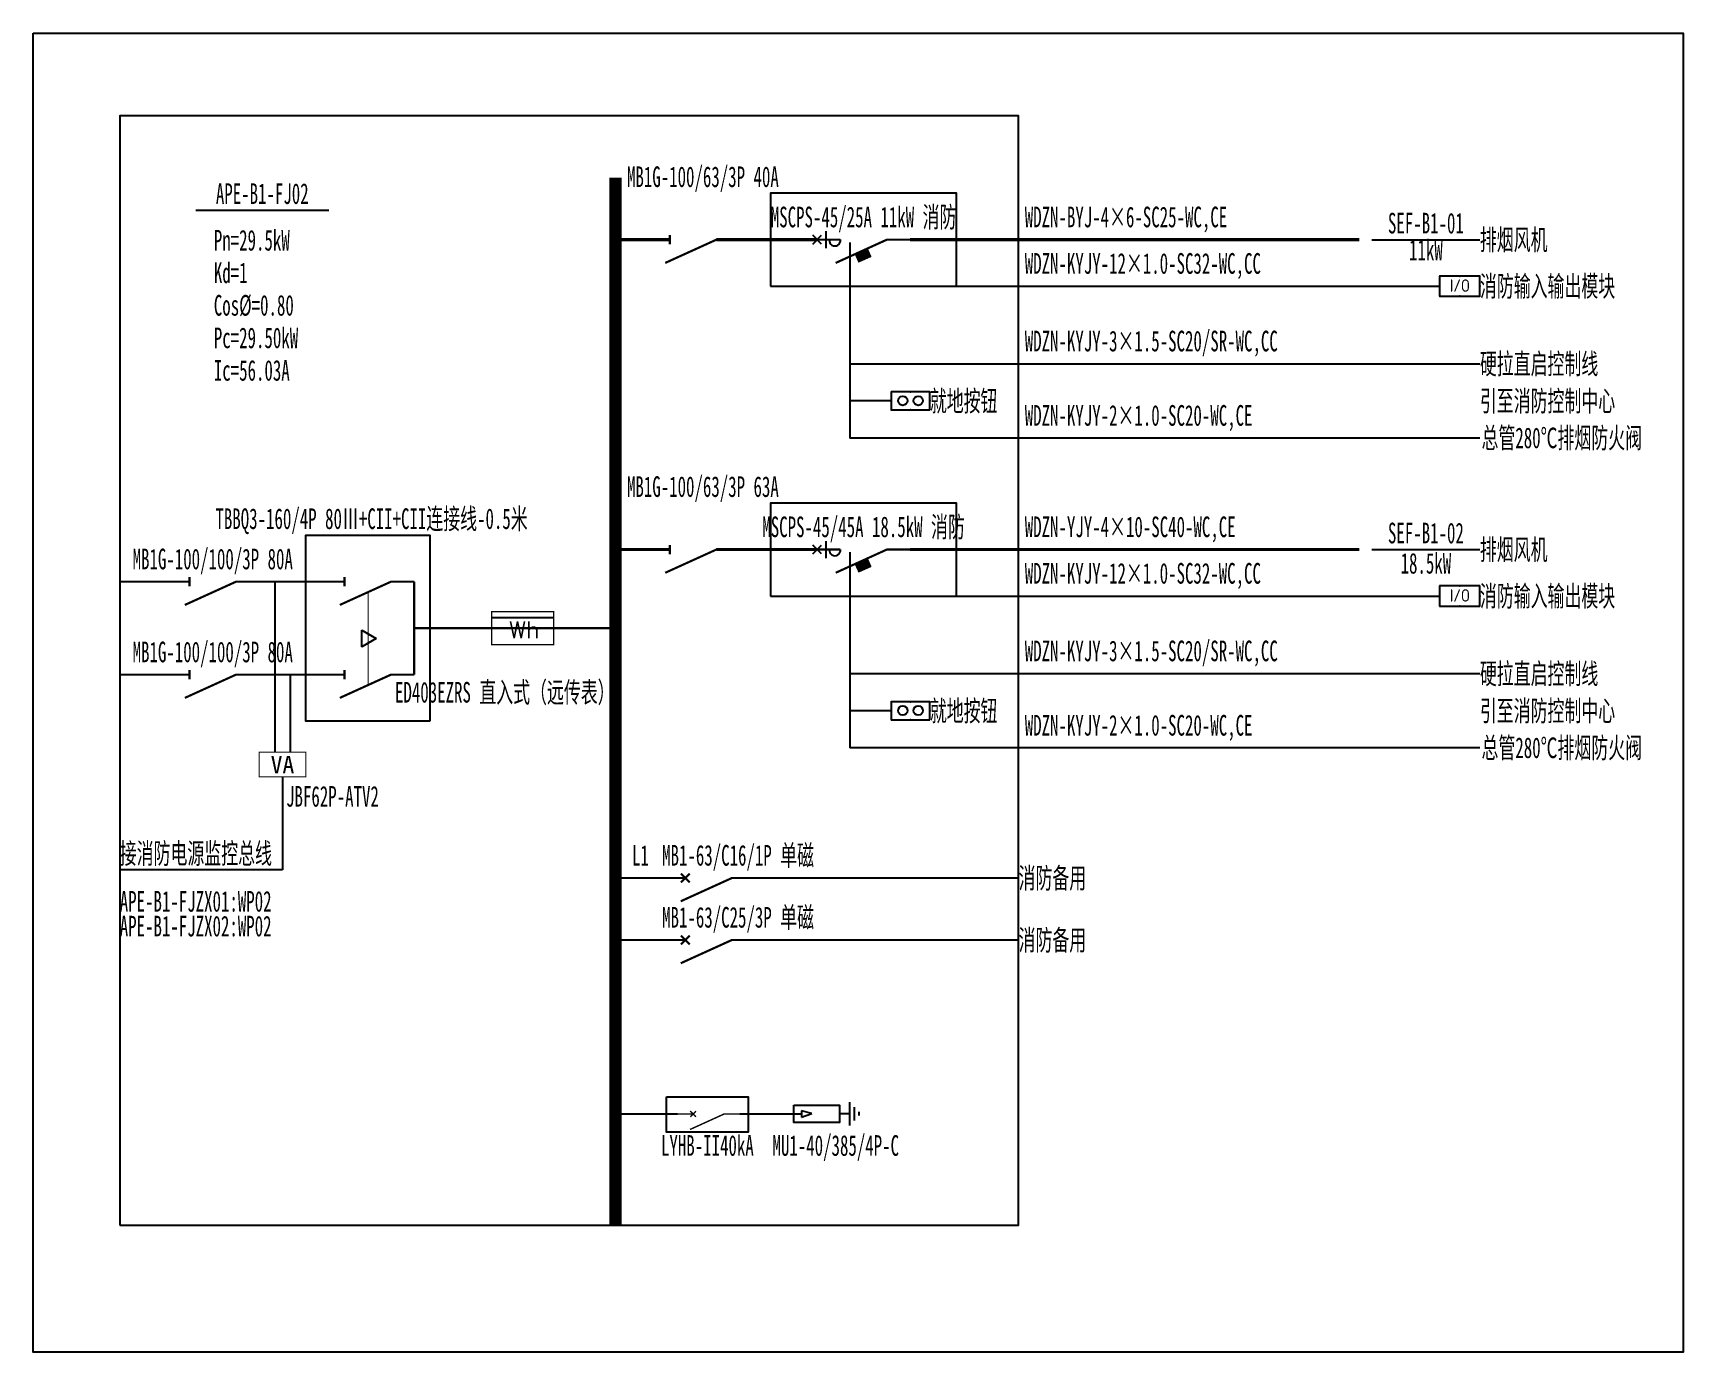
# Model space of a CAD drawing. Extents: x 1559455 to 1564246, y 403951 to 407782.
import ezdxf
from ezdxf.enums import TextEntityAlignment as Align

# ---------------------------------------------------------------- set-up
doc = ezdxf.new("R2010")
doc.units = 0
doc.header["$MEASUREMENT"] = 0
for name, color, linetype in [('ELEMENT', 3, 'Continuous'), ('WIRE-照明', 4, 'Continuous'), ('WIRE-系统', 4, 'Continuous'), ('系统图', 1, 'Continuous')]:
    doc.layers.add(name, color=color, linetype=linetype)
doc.styles.add('_SIMPLEX', font='simplex_.ttf', dxfattribs={"width": 0.6})
doc.styles.add('_TEL_ATTDEF', font='GBENOR', dxfattribs={"width": 0.8, "height": 3, "bigfont": 'GBCBIG'})
doc.styles.add('_TEL_DIM', font='', dxfattribs={"width": 0.8, "height": 3.5})
doc.styles.add('宋体', font='', dxfattribs={"width": 0.8, "height": 3.5})
doc.styles.get('_TEL_DIM').set_extended_font_data('SimSun')
doc.styles.get('宋体').set_extended_font_data('SimSun')

# ---------------------------------------------------------------- blocks, each defined once
blk = doc.blocks.new('$element$00000492')
blk.add_line((0.173, 0), (0.173, -1))
at = {"const_width": 0.0233}
blk.add_lwpolyline([(-0.267, 0), (0.267, 0), (0.267, -1), (-0.267, -1), (-0.267, 0)], dxfattribs=at)
at = {"style": '_SIMPLEX'}
blk.add_text('Wh', height=0.2667, rotation=270, dxfattribs=at).set_placement((-0.161, -0.281))
at = {"flags": 9}
blk.add_attdef('S', (0, 0), '', height=0.00000667, dxfattribs=at)
blk.add_attdef('S', (0, 0), '', height=0.00000667, dxfattribs=at)
blk.add_attdef('S', (0, 0), '', height=0.00000667, dxfattribs=at)
blk = doc.blocks.new('$equip_U$00000079(zhangr-4109)')
for p, q in [((0.625, 0.292), (-0.625, 0.292)), ((-0.625, 0.292), (-0.625, -0.292)), ((0.625, -0.292), (0.625, 0.292)), ((-0.625, -0.292), (0.625, -0.292))]:
    blk.add_line(p, q)
at = {"const_width": 0.04}
blk.add_lwpolyline([(-0.625, 0.292), (-0.625, -0.292), (0.625, -0.292), (0.625, 0.292), (-0.625, 0.292), (-0.625, -0.292)], dxfattribs=at)
for centre in [(-0.25, 0.008), (0.25, 0.008)]:
    blk.add_circle(centre, 0.15)
for p in [(-0.625, 0), (0, 0.292), (0.625, 0), (0, -0.292)]:
    blk.add_point(p)
at = {"color": 7, "style": '_TEL_DIM', "flags": 1}
for tag in ['A', 'REMARK']:
    blk.add_attdef(tag, text='', height=0.00002, dxfattribs=at).set_placement((0, 0), align=Align.MIDDLE_CENTER)
blk = doc.blocks.new('$equip$00002773')
for p, q in [((0.65, 0.65), (-0.65, 0.65)), ((-0.65, 0.65), (-0.65, 0)), ((0.65, 0), (0.65, 0.65)), ((-0.65, 0), (0.65, 0))]:
    blk.add_line(p, q)
at = {"const_width": 0.04}
blk.add_lwpolyline([(-0.65, 0.65), (-0.65, 0), (0.65, 0), (0.65, 0.65), (-0.65, 0.65), (-0.65, 0)], dxfattribs=at)
for p in [(0, 0.65), (-0.65, 0.325), (0, 0), (0.65, 0.325)]:
    blk.add_point(p)
at = {"color": 7}
blk.add_attdef('$TEXT$', text='', height=0.4, dxfattribs=at).set_placement((0.006, 0.343), align=Align.MIDDLE_CENTER)
at = {"color": 7, "flags": 1}
for tag, p in [('A', (0, 0)), ('B', (0.905, 0.246))]:
    blk.add_attdef(tag, text='', height=0.4, dxfattribs=at).set_placement(p, align=Align.MIDDLE_CENTER)
blk = doc.blocks.new('$element$00000578')
at = {"const_width": 0.0233}
for points in [[(0, 0), (0, -0.25)], [(0, -1), (0, -0.75), (-0.25, -0.2)], [(-0.05, -0.25), (0.05, -0.25)]]:
    blk.add_lwpolyline(points, dxfattribs=at)
at = {"flags": 9}
blk.add_attdef('S', (0, 0), '', height=0.00000667, dxfattribs=at)
blk = doc.blocks.new('$element$00000496')
at = {"const_width": 0.0233}
for points in [[(0, 0), (0, -0.25)], [(-0.25, -0.2), (0, -0.75), (0, -1)]]:
    blk.add_lwpolyline(points, dxfattribs=at)
blk.add_arc((-0.008, -0.192), 0.0589, 81.8699, 278.1301)
at = {"flags": 9}
blk.add_attdef('S', (0, 0), '', height=0.00000667, dxfattribs=at)
blk = doc.blocks.new('$equip_U$00000086(maj01888)')
at = {"color": 2, "lineweight": 25}
for p, q in [((-0.141, -0.141), (0.141, 0.141)), ((0.141, -0.141), (-0.141, 0.141)), ((0.286, 0.273), (0.286, -0.273))]:
    blk.add_line(p, q, dxfattribs=at)
at = {"color": 2}
for p, q in [((1.235, -0.473), (1.625, -0.299)), ((1.243, -0.49), (1.633, -0.317)), ((1.251, -0.508), (1.64, -0.335)), ((1.259, -0.526), (1.648, -0.353)), ((1.267, -0.544), (1.656, -0.37)), ((1.275, -0.562), (1.664, -0.388)), ((1.283, -0.579), (1.672, -0.406)), ((1.291, -0.597), (1.68, -0.424)), ((1.298, -0.615), (1.688, -0.442)), ((1.306, -0.633), (1.696, -0.459)), ((1.314, -0.651), (1.704, -0.477)), ((1.322, -0.668), (1.712, -0.495)), ((1.33, -0.686), (1.72, -0.513)), ((1.338, -0.704), (1.728, -0.531))]:
    blk.add_line(p, q, dxfattribs=at)
at = {"const_width": 0.04}
blk.add_lwpolyline([(1.23, -0.462), (1.62, -0.288), (1.732, -0.541), (1.343, -0.715)], close=True, dxfattribs=at)
at = {"xscale": 3, "yscale": 3, "zscale": 3, "rotation": 90}
blk.add_blockref('$element$00000496', (0, 0), dxfattribs=at)
at = {"color": 7, "style": '_TEL_DIM', "flags": 1}
for tag in ['A', 'REMARK']:
    blk.add_attdef(tag, text='', height=0.00002, dxfattribs=at).set_placement((0, 0), align=Align.MIDDLE_CENTER)
blk = doc.blocks.new('$element$00000519')
at = {"const_width": 0.0233}
for points in [[(0, 0), (0, -0.25)], [(0, -1), (0, -0.75), (-0.25, -0.2)], [(-0.05, -0.25), (0.05, -0.25)]]:
    blk.add_lwpolyline(points, dxfattribs=at)
at = {"flags": 9}
blk.add_attdef('S', (0, 0), '', height=0.00000667, dxfattribs=at)
blk = doc.blocks.new('$element$00000497')
at = {"const_width": 0.0233}
for points in [[(0, 0), (0, -0.25)], [(0, -1), (0, -0.75), (-0.25, -0.2)], [(-0.047, -0.297), (0.047, -0.203)], [(-0.047, -0.203), (0.047, -0.297)]]:
    blk.add_lwpolyline(points, dxfattribs=at)
at = {"flags": 9}
blk.add_attdef('S', (0, 0), '', height=0.00000667, dxfattribs=at)
blk = doc.blocks.new('A$C2B062C5C')
at = {"const_width": 17.5}
blk.add_lwpolyline([(-375, 0), (-375, 400), (375, 400), (375, 0), (-375, 0)], dxfattribs=at)
at = {"style": '_TEL_DIM'}
blk.add_text('VA', height=280, rotation=0, dxfattribs=at).set_placement((0, 200), align=Align.MIDDLE_CENTER)
at = {"flags": 9}
blk.add_attdef('S', (-375, 200), '', height=0.005, rotation=90, dxfattribs=at)
blk.add_attdef('S', (-375, 200), '', height=0.005, rotation=90, dxfattribs=at)
blk.add_attdef('S', (-375, 200), '', height=0.005, rotation=90, dxfattribs=at)
blk = doc.blocks.new('ATSE')
blk.add_lwpolyline([(-1.5, -1.167), (-1.5, 0.167), (0.5, 0.167), (0.5, -1.167)], close=True)
at = {"layer": 'WIRE-照明', "linetype": 'Continuous', "const_width": 0.0233}
for points in [[(-1, 0), (-1, 0.167)], [(0, 0), (0, 0.167)]]:
    blk.add_lwpolyline(points, dxfattribs=at)
at = {"layer": 'WIRE-系统', "color": 3, "linetype": 'Continuous'}
for p, q in [((-0.701, -0.437), (-0.523, -0.437)), ((-0.612, -0.592), (-0.701, -0.437)), ((-0.523, -0.437), (-0.612, -0.592))]:
    blk.add_line(p, q, dxfattribs=at)
at = {"layer": 'WIRE-系统', "color": 2, "linetype": 'Continuous', "const_width": 0.01}
blk.add_lwpolyline([(-1.112, -0.505), (-0.112, -0.505)], dxfattribs=at)
at = {"layer": 'WIRE-系统', "color": 3, "linetype": 'Continuous', "const_width": 0.01}
blk.add_lwpolyline([(-0.612, -0.592), (-0.523, -0.437), (-0.701, -0.437)], close=True, dxfattribs=at)
at = {"layer": 'WIRE-系统', "linetype": 'Continuous', "const_width": 0.0233}
for points in [[(-1, -1), (0, -1)], [(-0.5, -1.167), (-0.5, -1)]]:
    blk.add_lwpolyline(points, dxfattribs=at)
at = {"layer": 'ELEMENT'}
for p in [(-1, 0), (0, 0)]:
    blk.add_blockref('$element$00000519', p, dxfattribs=at)

msp = doc.modelspace()

# ---------------------------------------------------------------- linework, layer by layer
at = {"color": 0, "linetype": 'ByBlock'}
for p, q in [((1559927.7, 407267.4), (1560313.9, 407267.4)), ((1561826.7, 407173.6), (1561826.7, 406605.2)), ((1563342.9, 407181.6), (1563656.5, 407181.6)), ((1561826.7, 407046.6), (1563539.5, 407046.6)), ((1561826.7, 406821.2), (1563656.5, 406821.2)), ((1561946.8, 406713.2), (1561826.7, 406713.2)), ((1563656.5, 406605.2), (1561826.7, 406605.2)), ((1561826.7, 406273.6), (1561826.7, 405705.2)), ((1563342.9, 406281.6), (1563656.5, 406281.6)), ((1561826.7, 406146.6), (1563539.5, 406146.6)), ((1561826.7, 405921.2), (1563656.5, 405921.2)), ((1561946.8, 405813.2), (1561826.7, 405813.2)), ((1563656.5, 405705.2), (1561826.7, 405705.2)), ((1561826, 404676.4), (1561826, 404609.2)), ((1561716.2, 404643.4), (1561686.9, 404651.3)), ((1561686.9, 404651.3), (1561686.9, 404633.1)), ((1561686.9, 404632.6), (1561716.2, 404643.4)), ((1561796.7, 404643.2), (1561824.8, 404643.2)), ((1561839.8, 404662.4), (1561839.8, 404623.2)), ((1561853.5, 404648), (1561853.5, 404638.2))]:
    msp.add_line(p, q, dxfattribs=at)
for points in [[(1559707, 404319.4), (1562316.9, 404319.4), (1562316.9, 407541.6), (1559707, 407541.6)], [(1561596.9, 407046.6), (1562136.9, 407046.6), (1562136.9, 407316.6), (1561596.9, 407316.6)], [(1561596.9, 406146.6), (1562136.9, 406146.6), (1562136.9, 406416.6), (1561596.9, 406416.6)], [(1561294.9, 404691.7), (1561531.6, 404691.7), (1561531.6, 404589.7), (1561294.9, 404589.7)], [(1561664.1, 404667.4), (1561796.9, 404667.4), (1561796.9, 404617.3), (1561664.1, 404617.3)]]:
    msp.add_lwpolyline(points, close=True, dxfattribs=at)
for points, const_width in [([(1561146.9, 407361.6), (1561146.9, 404319.4)], 36), ([(1561146.9, 407181.6), (1561304.4, 407181.6)], 9), ([(1561439.4, 407181.6), (1561731.9, 407181.6)], 9), ([(1562001.9, 407181.6), (1563306.9, 407181.6)], 9), ([(1561146.9, 406281.6), (1561304.4, 406281.6)], 9), ([(1561439.4, 406281.6), (1561731.9, 406281.6)], 9), ([(1562001.9, 406281.6), (1563306.9, 406281.6)], 9), ([(1559842, 406188.2), (1559707, 406188.2)], 6.3), ([(1560112, 406188.2), (1560247, 406188.2)], 6.3), ([(1560607, 406053.2), (1561146.9, 406053.2)], 6.3), ([(1559842, 405918.2), (1559707, 405918.2)], 6.3), ([(1560112, 405918.2), (1560247, 405918.2)], 6.3), ([(1561146.9, 405327.5), (1561281.9, 405327.5)], 6.3), ([(1561551.9, 405327.5), (1562316.9, 405327.5)], 6.3), ([(1561146.9, 405147.5), (1561281.9, 405147.5)], 6.3), ([(1561551.9, 405147.5), (1562316.9, 405147.5)], 6.3), ([(1561146.9, 404642.2), (1561327, 404642.2)], 6.3), ([(1561507, 404642.2), (1561686.9, 404642.2)], 6.3)]:
    msp.add_lwpolyline(points, dxfattribs=dict(at, const_width=const_width))
for points in [[(1560157, 406188.2), (1560157, 405693.6)], [(1560202, 405918.2), (1560202, 405693.6)], [(1560179.5, 405621.2), (1560179.5, 405351.2)], [(1560179.5, 405351.2), (1559707, 405351.2)]]:
    msp.add_lwpolyline(points, dxfattribs=at)
at = {"layer": '系统图'}
msp.add_lwpolyline([(1559455.1, 407781.9), (1564246.3, 407781.9), (1564246.3, 403950.8), (1559455.1, 403950.8)], close=True, dxfattribs=at)

# ---------------------------------------------------------------- block references
at = {"color": 0, "linetype": 'ByBlock'}
for name, p, xscale, yscale, zscale in [('$equip_U$00000086(maj01888)', (1561731.9, 407181.6), 90, 90, 90), ('$equip_U$00000079(zhangr-4109)', (1562003.1, 406713.2), 89.99999999999997, 89.99999999999997, 89.99999999999997), ('$equip_U$00000086(maj01888)', (1561731.9, 406281.6), 90, 90, 90), ('$equip_U$00000079(zhangr-4109)', (1562003.1, 405813.2), 89.99999999999997, 89.99999999999997, 89.99999999999997), ('A$C2B062C5C', (1560179.5, 405621.2), 0.18, 0.18, 0.18)]:
    msp.add_blockref(name, p, dxfattribs=dict(at, xscale=xscale, yscale=yscale, zscale=zscale))
at = {"color": 0, "linetype": 'ByBlock', "rotation": 90}
for name, p, xscale, yscale, zscale in [('$element$00000578', (1561236.9, 407181.6), 270, 270, 270), ('ATSE', (1560292, 406188.2), 270, 270, 270), ('$element$00000578', (1561236.9, 406281.6), 270, 270, 270), ('$element$00000519', (1559842, 406188.2), 270, 270, 270), ('$element$00000492', (1560786.9, 406053.2), 180, 180, 180), ('$element$00000519', (1559842, 405918.2), 270, 270, 270), ('$element$00000497', (1561281.9, 405327.5), 270, 270, 270), ('$element$00000497', (1561281.9, 405147.5), 270, 270, 270), ('$element$00000497', (1561327, 404642.2), 180, 180, 180)]:
    msp.add_blockref(name, p, dxfattribs=dict(at, xscale=xscale, yscale=yscale, zscale=zscale))
at = {"color": 0, "linetype": 'ByBlock'}
ref = msp.add_blockref('$equip$00002773', (1563598, 407017.4), dxfattribs=dict(at, xscale=90, yscale=90, zscale=90))
ref.add_attrib('$TEXT$', 'I/O', dxfattribs={"color": 7, "height": 36, "style": '_TEL_ATTDEF'}).set_placement((1563598.6, 407048.3), align=Align.MIDDLE_CENTER)
ref = msp.add_blockref('$equip$00002773', (1563598, 406117.4), dxfattribs=dict(at, xscale=90, yscale=90, zscale=90))
ref.add_attrib('$TEXT$', 'I/O', dxfattribs={"color": 7, "height": 36, "style": '_TEL_ATTDEF'}).set_placement((1563598.6, 406148.3), align=Align.MIDDLE_CENTER)

# ---------------------------------------------------------------- texts
at = {"color": 31, "linetype": 'ByBlock', "style": '宋体', "width": 0.6}
msp.add_text('MB1G-100/63/3P 40A', height=60, dxfattribs=at).set_placement((1561400.3, 407316.4), align=Align.BOTTOM_CENTER)
at = {"color": 0, "linetype": 'ByBlock', "style": '宋体', "width": 0.6}
for s, p in [('APE-B1-FJ02', (1560120.8, 407267.4)), ('SEF-B1-01', (1563499.7, 407181.6)), ('SEF-B1-02', (1563499.7, 406281.6)), ('L1', (1561218.9, 405345.5))]:
    msp.add_text(s, height=60, dxfattribs=at).set_placement(p, align=Align.BOTTOM_CENTER)
at = {"color": 4, "linetype": 'ByBlock', "style": '宋体', "width": 0.6}
for s, p in [('MSCPS-45/25A 11kW 消防', (1561866.9, 407199.6)), ('MSCPS-45/45A 18.5kW 消防', (1561866.9, 406299.6))]:
    msp.add_text(s, height=60, dxfattribs=at).set_placement(p, align=Align.BOTTOM_CENTER)
at = {"color": 0, "linetype": 'ByBlock', "style": '宋体', "width": 0.6}
for s, p in [('WDZN-BYJ-4×6-SC25-WC,CE', (1562334.9, 407199.6)), ('WDZN-KYJY-12×1.0-SC32-WC,CC', (1562334.9, 407064.6)), ('WDZN-KYJY-3×1.5-SC20/SR-WC,CC', (1562334.9, 406839.2)), ('WDZN-KYJY-2×1.0-SC20-WC,CE', (1562334.9, 406623.2)), ('WDZN-YJY-4×10-SC40-WC,CE', (1562334.9, 406299.6)), ('WDZN-KYJY-12×1.0-SC32-WC,CC', (1562334.9, 406164.6)), ('WDZN-KYJY-3×1.5-SC20/SR-WC,CC', (1562334.9, 405939.2)), ('WDZN-KYJY-2×1.0-SC20-WC,CE', (1562334.9, 405723.2)), ('接消防电源监控总线 ', (1559707, 405351.2)), ('APE-B1-FJZX01:WP02', (1559707, 405211.9)), ('APE-B1-FJZX02:WP02', (1559707, 405139.9))]:
    msp.add_text(s, height=60, dxfattribs=at).set_placement(p, align=Align.BOTTOM_LEFT)
for s, p in [('Pn=29.5kW', (1559980.2, 407150)), ('Kd=1', (1559980.2, 407055.5)), ('Cos%%C=0.80', (1559980.2, 406961)), ('Pc=29.50kW', (1559980.2, 406866.5)), ('Ic=56.03A', (1559980.2, 406772))]:
    msp.add_text(s, height=60, dxfattribs=at).set_placement(p)
for s, p in [('排烟风机', (1563656.5, 407181.6)), ('消防输入输出模块', (1563656.5, 407046.6)), ('硬拉直启控制线', (1563656.5, 406821.2)), ('就地按钮', (1562059.3, 406713.2)), ('引至消防控制中心', (1563656.5, 406713.2)), ('总管280℃排烟防火阀', (1563661.2, 406606)), ('排烟风机', (1563656.5, 406281.6)), ('消防输入输出模块', (1563656.5, 406146.6)), ('硬拉直启控制线', (1563656.5, 405921.2)), ('就地按钮', (1562059.3, 405813.2)), ('引至消防控制中心', (1563656.5, 405813.2)), ('总管280℃排烟防火阀', (1563661.2, 405706)), ('消防备用', (1562316.9, 405327.5)), ('消防备用', (1562316.9, 405147.5))]:
    msp.add_text(s, height=60, dxfattribs=at).set_placement(p, align=Align.MIDDLE_LEFT)
for s, p in [('11kW', (1563499.7, 407181.6)), ('18.5kW', (1563499.7, 406271.7))]:
    msp.add_text(s, height=60, dxfattribs=at).set_placement(p, align=Align.TOP_CENTER)
at = {"color": 110, "linetype": 'ByBlock', "style": '宋体', "width": 0.6}
msp.add_text('MB1G-100/63/3P 63A', height=60, dxfattribs=at).set_placement((1561400.3, 406416.4), align=Align.BOTTOM_CENTER)
at = {"color": 1, "linetype": 'ByBlock', "style": '宋体', "width": 0.6}
msp.add_text('TBBQ3-160/4P 80Ⅲ+CII+CII连接线-0.5米', height=60, dxfattribs=at).set_placement((1560438.2, 406323.2), align=Align.BOTTOM_CENTER)
at = {"color": 2, "linetype": 'ByBlock', "style": '宋体', "width": 0.6}
for p in [(1559977, 406206.2), (1559977, 405936.2)]:
    msp.add_text('MB1G-100/100/3P 80A', height=60, dxfattribs=at).set_placement(p, align=Align.BOTTOM_CENTER)
msp.add_text('ED403EZRS 直入式（远传表）', height=60, dxfattribs=at).set_placement((1560825.1, 405897.1), align=Align.TOP_CENTER)
at = {"color": 1, "linetype": 'ByBlock', "style": '宋体', "width": 0.6}
msp.add_text('JBF62P-ATV2', height=60, dxfattribs=at).set_placement((1560190, 405516.8), align=Align.BOTTOM_LEFT)
at = {"color": 2, "linetype": 'ByBlock', "style": '宋体', "width": 0.6}
msp.add_text('MB1-63/C16/1P 单磁', height=60, dxfattribs=at).set_placement((1561281.9, 405345.5), align=Align.BOTTOM_LEFT)
at = {"color": 30, "linetype": 'ByBlock', "style": '宋体', "width": 0.6}
msp.add_text('MB1-63/C25/3P 单磁', height=60, dxfattribs=at).set_placement((1561281.9, 405165.5), align=Align.BOTTOM_LEFT)
at = {"color": 40, "linetype": 'ByBlock', "style": '宋体', "width": 0.6}
msp.add_text('LYHB-II40kA', height=60, dxfattribs=at).set_placement((1561413.3, 404580.7), align=Align.TOP_CENTER)
at = {"color": 30, "linetype": 'ByBlock', "style": '宋体', "width": 0.6}
msp.add_text('MU1-40/385/4P-C', height=60, dxfattribs=at).set_placement((1561786.1, 404580.7), align=Align.TOP_CENTER)

doc.saveas('drawing.dxf')
